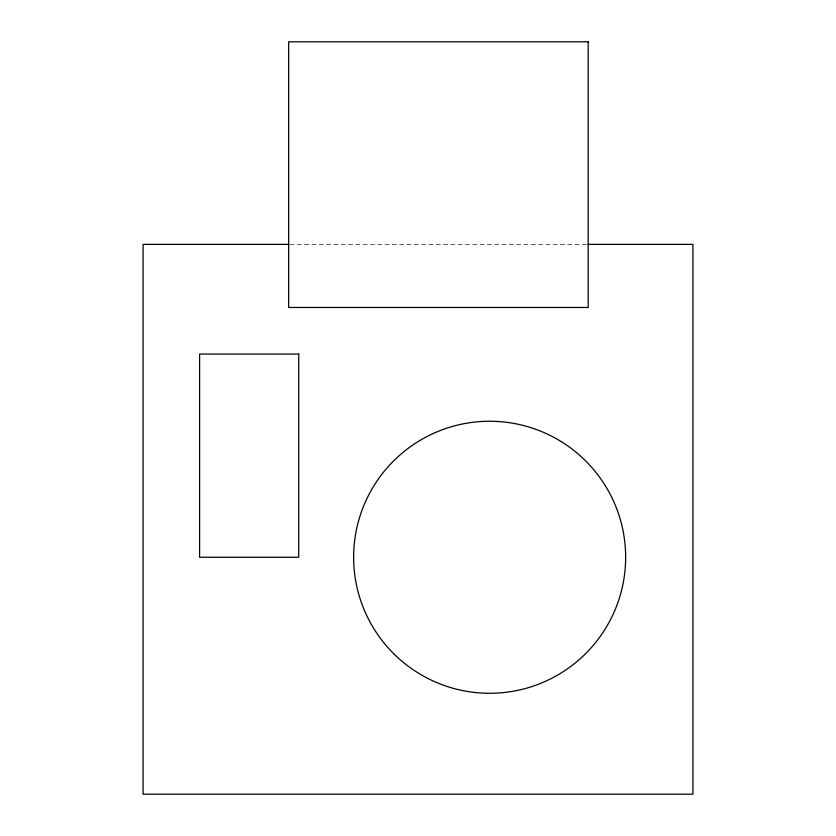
<?xml version="1.0" encoding="UTF-8"?>
<svg xmlns="http://www.w3.org/2000/svg" width="836" height="836" viewBox="0 0 836 836"><rect width="100%" height="100%" fill="white"/><g stroke="black" fill="none" stroke-linecap="round" stroke-linejoin="round"><path stroke-width="0.63" stroke-dasharray="4.18 3.13" d="M289.956 244.373L586.872 244.373"/><path stroke-width="1.25" d="M288.66 244.373L143.081 244.373L143.081 794.2L692.919 794.2L692.919 244.373L588.168 244.373M588.168 41.8L288.66 41.8L288.66 307.46L588.168 307.46L588.168 41.8M298.734 354.056L199.595 354.056L199.595 557.257L298.734 557.257L298.734 354.056M393.735 653.71A136.007 136.007 0 0 0 621.117 592.087A136.007 136.007 0 0 0 454.063 425.984A136.007 136.007 0 0 0 393.735 653.71"/></g></svg>
